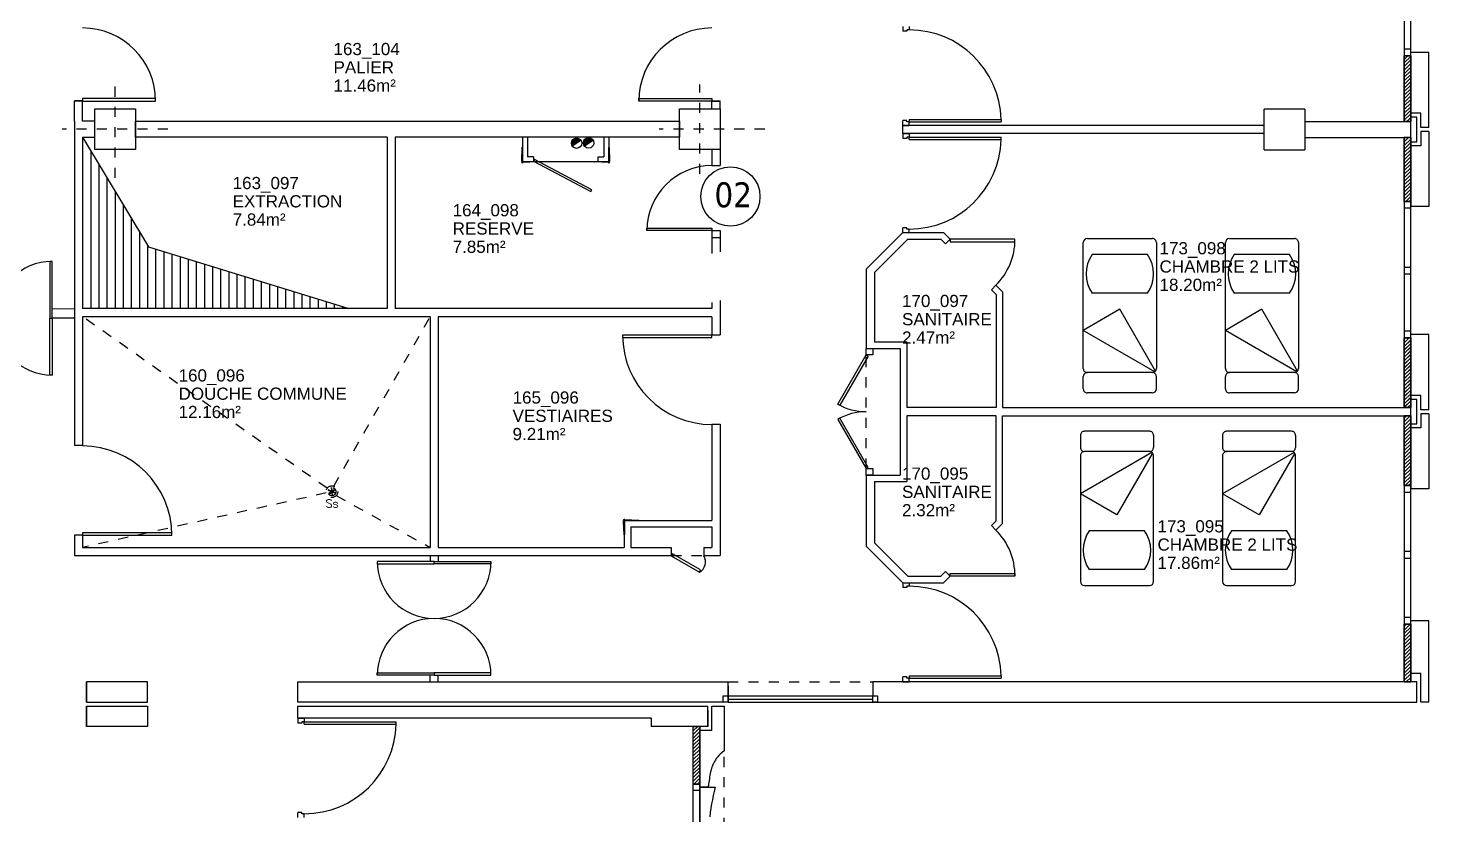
# Model space of a CAD drawing. Header units: millimetres. Extents: x -3.6 to 68.3, y -13.9 to 59.5.
# Drawn here: x 13.65 to 30.91, y 34.86 to 44.55 of the extents above; entities that cross this region are included whole.
import ezdxf
from ezdxf.enums import TextEntityAlignment as Align

# ---------------------------------------------------------------- set-up
doc = ezdxf.new("R2010")
doc.units = ezdxf.units.MM
doc.linetypes.add('CACHÉ', pattern=[0.25, 0.125, -0.125])
for name, color, linetype in [('001 mur', 7, 'Continuous'), ('001murs', 7, 'Continuous'), ('002 poteaux', 7, 'Continuous'), ('003 murs porteurs', 7, 'Continuous'), ('003 porte', 7, 'Continuous'), ('004 cloisons', 7, 'Continuous'), ('004 isolation', 8, 'Continuous'), ('005 Portes', 7, 'Continuous'), ('007 Fenêtre', 7, 'Continuous'), ('400 Lits', 8, 'Continuous'), ('A_Etiqu_Local', 7, 'Continuous'), ('ecoulement salle de bain', 9, 'CACHÉ'), ('futur', 30, 'Continuous'), ("Protection d'angle", 7, 'Continuous'), ('TXT futur', 30, 'Continuous')]:
    doc.layers.add(name, color=color, linetype=linetype)
doc.styles.add('Annotation', font='tahoma.ttf')
doc.styles.add('Attribut', font='arial.ttf')
doc.styles.add('ROMANS', font='ROMANS')

# ---------------------------------------------------------------- blocks, each defined once
blk = doc.blocks.new('A_Etiqu_Local')
at = {"style": 'Attribut', "flags": 1}
for tag, p in [('CODE_HOPITAL', (-0.446, 1.632)), ('CODE_SITE', (-0.446, 1.407)), ('CODE_BATIMENT', (-0.446, 1.182)), ('CODE_SECTEUR', (-0.446, 0.957)), ('CODE_ETAGE', (-0.446, 0.732)), ('NOM_NORMALISE', (-0.446, -0.843)), ('SECTEUR_ACTIVITE', (-0.446, -1.068)), ('SOUS_SECTEUR_ACTIVITE', (-0.446, -1.293)), ('VOLUME', (-0.446, -1.518)), ('SERVICE', (-0.446, -1.743)), ('CODE_UG', (-0.446, -1.968)), ('CODE_UA', (-0.446, -2.193)), ('CODE_POLE', (-0.446, -2.418)), ('OCCUPANT_EXTERNE', (-0.446, -2.643)), ('DISPONIBILITE', (-0.446, -2.868)), ('ACCES_HANDICAPES', (-0.446, -3.093)), ('NATURE_SOL', (-0.446, -3.318)), ('RISQUE_LABORATOIRE', (-0.446, -3.543)), ('AMIANTE', (-0.446, -3.768))]:
    blk.add_attdef(tag, p, '', height=0.15, dxfattribs=at)
at = {"layer": 'A_Etiqu_Local', "style": 'Attribut'}
for tag, p in [('CODE_PIECE', (-0.446, 0.282)), ('NOM_USAGE', (-0.446, 0.057)), ('SURFACE', (-0.446, -0.168))]:
    blk.add_attdef(tag, p, '', height=0.15, dxfattribs=at)

msp = doc.modelspace()

# ---------------------------------------------------------------- hatches: boundary and pattern name
at = {"layer": '001murs'}
for points in [[(20.462, 43.167, 0.746825), (20.345, 43.132, 0.144935), (20.355, 43.098)], [(20.462, 43.167, 0.746825), (20.345, 43.132, 0.144935), (20.355, 43.098)], [(20.611, 43.169, 0.746825), (20.494, 43.134, 0.144935), (20.504, 43.099)], [(20.611, 43.169, 0.746825), (20.494, 43.134, 0.144935), (20.504, 43.099)]]:
    msp.add_hatch(color=8, dxfattribs=at).paths.add_polyline_path(points)

# ---------------------------------------------------------------- linework, layer by layer
at = {"layer": '001 mur', "color": 8}
for p, q in [((19.744, 43.204), (19.744, 42.906)), ((19.804, 43.204), (19.804, 42.964)), ((19.879, 42.964), (19.804, 42.964)), ((19.879, 42.964), (19.879, 42.906)), ((20.669, 42.964), (20.744, 42.964)), ((20.669, 42.964), (20.669, 42.904)), ((20.669, 42.964), (20.744, 42.964)), ((20.669, 42.964), (20.669, 42.904)), ((19.744, 42.906), (20.804, 42.904)), ((20.669, 42.904), (20.804, 42.904))]:
    msp.add_line(p, q, dxfattribs=at)
at = {"layer": '001 mur', "color": 8, "linetype": 'Continuous'}
for p, q in [((20.744, 43.204), (20.744, 42.964)), ((20.744, 43.204), (20.744, 42.964)), ((20.804, 43.204), (20.804, 42.904)), ((20.804, 43.204), (20.804, 42.904))]:
    msp.add_line(p, q, dxfattribs=at)
at = {"layer": '001murs', "color": 8, "linetype": 'CACHÉ'}
for p, q in [((14.725, 42.704), (14.725, 43.904)), ((21.925, 42.754), (21.925, 43.854)), ((15.375, 43.304), (14.075, 43.304)), ((22.725, 43.304), (21.425, 43.304)), ((21.575, 38.054), (21.975, 38.054))]:
    msp.add_line(p, q, dxfattribs=at)
at = {"layer": '001murs', "color": 8, "linetype": 'Continuous'}
for p, q in [((14.225, 43.404), (14.225, 43.654)), ((14.325, 43.654), (14.225, 43.654)), ((14.325, 43.404), (14.325, 43.654)), ((22.075, 43.554), (22.075, 43.654)), ((22.075, 43.654), (22.175, 43.654)), ((22.175, 43.554), (22.175, 43.654)), ((14.475, 43.054), (14.475, 43.554)), ((14.475, 43.554), (14.975, 43.554)), ((14.975, 43.554), (14.975, 43.054)), ((21.675, 43.054), (21.675, 43.554)), ((21.675, 43.554), (22.175, 43.554)), ((22.175, 43.554), (22.175, 43.054)), ((14.225, 43.404), (14.225, 43.204)), ((14.475, 43.404), (14.325, 43.404)), ((14.475, 43.204), (14.475, 43.404)), ((14.975, 43.204), (14.975, 43.404)), ((14.975, 43.404), (21.675, 43.404)), ((21.675, 43.404), (21.675, 43.204)), ((14.225, 43.204), (14.225, 39.407)), ((14.325, 43.204), (14.325, 41.094)), ((14.325, 43.204), (15.135, 41.857)), ((14.325, 43.204), (14.475, 43.204)), ((18.075, 43.204), (14.975, 43.204)), ((18.075, 43.204), (18.075, 41.094)), ((18.175, 43.204), (18.175, 41.094)), ((20.285, 43.204), (18.175, 43.204)), ((21.675, 43.204), (20.285, 43.204)), ((14.425, 43.037), (14.425, 41.094)), ((14.975, 43.054), (14.475, 43.054)), ((22.175, 43.054), (21.675, 43.054)), ((22.075, 43.054), (22.075, 42.855)), ((22.175, 43.054), (22.175, 42.855)), ((14.525, 42.871), (14.525, 41.094)), ((22.075, 42.855), (22.175, 42.855)), ((14.625, 42.705), (14.625, 41.094)), ((14.725, 42.53), (14.725, 41.094)), ((14.825, 42.373), (14.825, 41.094)), ((14.925, 42.206), (14.925, 41.094)), ((15.025, 42.04), (15.025, 41.094)), ((22.075, 42.055), (22.075, 41.97)), ((22.075, 42.055), (22.175, 42.055)), ((22.075, 41.97), (22.175, 41.97)), ((22.175, 42.055), (22.175, 41.97)), ((15.125, 41.874), (15.125, 41.094)), ((15.135, 41.857), (17.603, 41.094)), ((15.225, 41.829), (15.225, 41.094)), ((15.325, 41.798), (15.325, 41.094)), ((15.425, 41.767), (15.425, 41.094)), ((15.525, 41.736), (15.525, 41.094)), ((15.625, 41.705), (15.625, 41.094)), ((15.725, 41.674), (15.725, 41.094)), ((15.825, 41.644), (15.825, 41.094)), ((15.925, 41.613), (15.925, 41.094)), ((16.025, 41.582), (16.025, 41.094)), ((16.125, 41.551), (16.125, 41.094)), ((16.225, 41.52), (16.225, 41.094)), ((16.325, 41.489), (16.325, 41.094)), ((16.425, 41.458), (16.425, 41.094)), ((16.525, 41.427), (16.525, 41.094)), ((16.625, 41.396), (16.625, 41.094)), ((16.725, 41.365), (16.725, 41.094)), ((16.825, 41.334), (16.825, 41.094)), ((16.925, 41.303), (16.925, 41.094)), ((17.025, 41.272), (17.025, 41.094)), ((17.125, 41.241), (17.125, 41.094)), ((18.075, 41.094), (14.325, 41.094)), ((17.225, 41.211), (17.225, 41.094)), ((17.325, 41.18), (17.325, 41.094)), ((17.425, 41.149), (17.425, 41.094)), ((17.525, 41.118), (17.525, 41.094)), ((22.075, 41.094), (18.175, 41.094)), ((22.075, 41.17), (22.075, 41.094)), ((22.175, 41.194), (22.175, 40.772)), ((14.325, 40.994), (14.325, 39.407)), ((18.605, 40.994), (14.325, 40.994)), ((18.605, 40.994), (18.605, 38.154)), ((18.705, 40.994), (18.705, 38.154)), ((18.705, 40.994), (18.705, 38.154)), ((22.075, 40.994), (18.705, 40.994)), ((22.075, 40.994), (22.075, 40.772)), ((22.075, 40.772), (22.175, 40.772)), ((22.075, 39.672), (22.075, 38.487)), ((22.075, 39.672), (22.175, 39.672)), ((22.175, 39.672), (22.175, 38.054)), ((14.325, 39.407), (14.225, 39.407)), ((20.995, 38.487), (20.995, 38.154)), ((14.225, 38.303), (14.225, 38.054)), ((14.325, 38.303), (14.225, 38.303)), ((14.325, 38.303), (14.325, 38.154)), ((21.075, 38.407), (22.075, 38.407)), ((21.075, 38.407), (21.075, 38.154)), ((22.075, 38.407), (22.075, 38.154)), ((14.325, 38.154), (18.605, 38.154)), ((18.705, 38.154), (20.995, 38.154)), ((21.075, 38.154), (21.575, 38.154)), ((21.575, 38.154), (21.575, 38.054)), ((21.975, 38.154), (22.075, 38.154)), ((21.975, 38.154), (21.975, 38.054)), ((14.225, 38.054), (18.022, 38.054)), ((18.022, 38.054), (21.575, 38.054)), ((21.975, 38.054), (22.175, 38.054))]:
    msp.add_line(p, q, dxfattribs=at)
at = {"layer": '001murs', "color": 8}
msp.add_line((20.995, 38.487), (22.075, 38.487), dxfattribs=at)
at = {"layer": '002 poteaux', "color": 8, "linetype": 'Continuous'}
for p, q in [((28.875, 43.05), (28.875, 43.55)), ((29.375, 43.55), (28.875, 43.55)), ((29.375, 43.55), (29.375, 43.05)), ((28.875, 43.05), (29.375, 43.05))]:
    msp.add_line(p, q, dxfattribs=at)
at = {"layer": '003 murs porteurs', "color": 8, "linetype": 'Continuous'}
for p, q in [((29.375, 43.4), (30.68, 43.4)), ((30.68, 43.15), (30.68, 43.45)), ((30.755, 43.45), (30.68, 43.45)), ((30.755, 43.15), (30.755, 43.45)), ((30.755, 43.25), (30.755, 43.35)), ((29.375, 43.2), (30.68, 43.2)), ((30.68, 43.15), (30.755, 43.15)), ((30.68, 40.735), (30.6, 40.735)), ((30.6, 40.735), (30.6, 39.875)), ((30.68, 39.875), (30.68, 40.735)), ((30.6, 39.875), (30.68, 39.875)), ((30.68, 39.675), (30.68, 39.975)), ((30.755, 39.975), (30.68, 39.975)), ((30.755, 39.675), (30.755, 39.975)), ((30.755, 39.775), (30.755, 39.875)), ((30.68, 39.675), (30.755, 39.675)), ((18.605, 38.05), (18.605, 37.98)), ((18.705, 38.05), (18.705, 37.98)), ((18.605, 36.5), (18.605, 36.58)), ((18.705, 36.5), (18.705, 36.58)), ((16.975, 36.25), (16.975, 36.5)), ((16.975, 36.5), (22.275, 36.5)), ((22.275, 36.45), (22.275, 36.5)), ((22.275, 36.25), (22.275, 36.45)), ((22.275, 36.45), (22.275, 36.25)), ((24.055, 36.5), (24.055, 36.325)), ((30.755, 36.5), (24.055, 36.5)), ((30.755, 36.25), (30.755, 36.5)), ((22.275, 36.25), (16.975, 36.25)), ((24.055, 36.25), (30.755, 36.25)), ((16.975, 36.05), (16.975, 36.2)), ((16.975, 36.2), (22.025, 36.2)), ((22.025, 36.15), (22.025, 36.2)), ((22.025, 35.95), (22.025, 36.15)), ((22.025, 36.15), (22.025, 35.95)), ((21.326, 36.05), (16.975, 36.05)), ((21.326, 36.05), (21.326, 35.95)), ((22.025, 35.95), (21.326, 35.95))]:
    msp.add_line(p, q, dxfattribs=at)
at = {"layer": '003 murs porteurs', "color": 8, "linetype": 'CACHÉ'}
for p, q in [((22.275, 36.5), (24.055, 36.5)), ((22.225, 32.95), (22.225, 35.65))]:
    msp.add_line(p, q, dxfattribs=at)
at = {"layer": '003 porte', "color": 8, "linetype": 'Continuous'}
for p, q in [((24.425, 44.57), (24.425, 44.51)), ((24.505, 44.526), (24.477, 44.526)), ((24.477, 44.526), (24.477, 44.51)), ((24.505, 44.57), (24.505, 44.526)), ((24.477, 44.51), (24.425, 44.51)), ((15.225, 43.68), (14.325, 43.68)), ((14.325, 43.68), (14.325, 43.65)), ((14.325, 43.65), (15.225, 43.65)), ((15.225, 43.65), (15.225, 43.68)), ((21.175, 43.65), (21.175, 43.68)), ((21.175, 43.68), (22.075, 43.68)), ((22.075, 43.65), (21.175, 43.65)), ((22.075, 43.68), (22.075, 43.65)), ((24.477, 43.41), (24.425, 43.41)), ((24.425, 43.35), (24.425, 43.41)), ((24.425, 43.35), (24.505, 43.35)), ((24.477, 43.394), (24.477, 43.41)), ((24.505, 43.394), (24.477, 43.394)), ((24.505, 43.424), (25.637, 43.424)), ((24.505, 43.424), (24.505, 43.394)), ((24.505, 43.394), (25.637, 43.394)), ((24.505, 43.35), (24.505, 43.394)), ((25.637, 43.424), (25.637, 43.394)), ((24.425, 43.249), (24.505, 43.249)), ((24.425, 43.249), (24.425, 43.19)), ((24.477, 43.19), (24.425, 43.19)), ((24.505, 43.206), (24.477, 43.206)), ((24.477, 43.206), (24.477, 43.19)), ((24.505, 43.249), (24.505, 43.206)), ((24.505, 43.206), (25.637, 43.206)), ((24.505, 43.176), (24.505, 43.206)), ((24.505, 43.176), (25.637, 43.176)), ((25.637, 43.176), (25.637, 43.206)), ((24.477, 42.09), (24.425, 42.09)), ((24.425, 42.03), (24.425, 42.09)), ((24.425, 42.03), (24.505, 42.03)), ((24.477, 42.074), (24.477, 42.09)), ((24.505, 42.074), (24.477, 42.074)), ((24.505, 42.03), (24.505, 42.074)), ((25.807, 41.948), (25.007, 41.948)), ((25.007, 41.948), (25.007, 41.918)), ((25.807, 41.918), (25.807, 41.948)), ((25.007, 41.918), (25.807, 41.918)), ((22.075, 40.768), (20.975, 40.768)), ((20.975, 40.768), (20.975, 40.738)), ((20.975, 40.738), (22.075, 40.738)), ((22.075, 40.738), (22.075, 40.768)), ((23.975, 40.605), (24.055, 40.605)), ((23.975, 40.525), (23.975, 40.605)), ((24.055, 40.605), (24.055, 40.525)), ((24.055, 40.525), (23.975, 40.525)), ((23.975, 39.125), (24.055, 39.125)), ((23.975, 39.045), (23.975, 39.125)), ((24.055, 39.045), (23.975, 39.045)), ((24.055, 39.125), (24.055, 39.045)), ((15.425, 38.333), (14.325, 38.333)), ((14.325, 38.333), (14.325, 38.303)), ((14.325, 38.303), (15.425, 38.303)), ((15.425, 38.303), (15.425, 38.333)), ((21.59, 38.076), (21.575, 38.05)), ((21.575, 38.05), (21.921, 37.85)), ((21.936, 37.876), (21.59, 38.076)), ((21.921, 37.85), (21.936, 37.876)), ((25.007, 37.832), (25.807, 37.832)), ((25.007, 37.802), (25.007, 37.832)), ((25.807, 37.802), (25.007, 37.802)), ((25.807, 37.832), (25.807, 37.802)), ((24.425, 37.719), (24.505, 37.719)), ((24.425, 37.719), (24.425, 37.66)), ((24.477, 37.66), (24.425, 37.66)), ((24.505, 37.676), (24.477, 37.676)), ((24.477, 37.676), (24.477, 37.66)), ((24.505, 37.719), (24.505, 37.676)), ((24.477, 36.56), (24.425, 36.56)), ((24.425, 36.5), (24.425, 36.56)), ((24.425, 36.5), (24.505, 36.5)), ((24.477, 36.544), (24.477, 36.56)), ((24.505, 36.544), (24.477, 36.544)), ((24.505, 36.574), (25.637, 36.574)), ((24.505, 36.574), (24.505, 36.544)), ((24.505, 36.544), (25.637, 36.544)), ((24.505, 36.5), (24.505, 36.544)), ((25.637, 36.574), (25.637, 36.544)), ((16.975, 36.05), (17.055, 36.05)), ((16.975, 36.05), (16.975, 35.99)), ((17.027, 35.99), (16.975, 35.99)), ((17.055, 36.006), (17.027, 36.006)), ((17.027, 36.006), (17.027, 35.99)), ((17.055, 36.05), (17.055, 36.006)), ((17.055, 36.006), (18.187, 36.006)), ((17.055, 35.976), (17.055, 36.006)), ((17.055, 35.976), (18.187, 35.976)), ((18.187, 35.976), (18.187, 36.006)), ((17.027, 34.89), (16.975, 34.89)), ((16.975, 34.83), (16.975, 34.89)), ((17.027, 34.874), (17.027, 34.89)), ((17.055, 34.874), (17.027, 34.874)), ((17.055, 34.83), (17.055, 34.874))]:
    msp.add_line(p, q, dxfattribs=at)
at = {"layer": '003 porte', "color": 8}
for p, q in [((20.355, 43.098), (20.462, 43.167)), ((20.355, 43.098), (20.462, 43.167)), ((20.504, 43.099), (20.611, 43.169)), ((20.504, 43.099), (20.611, 43.169)), ((20.504, 43.099), (20.611, 43.169)), ((20.504, 43.099), (20.611, 43.169)), ((19.891, 42.932), (19.879, 42.91)), ((19.879, 42.91), (20.584, 42.537)), ((20.596, 42.559), (19.891, 42.932)), ((20.584, 42.537), (20.596, 42.559))]:
    msp.add_line(p, q, dxfattribs=at)
at = {"layer": '003 porte', "color": 8, "linetype": 'CACHÉ'}
msp.add_line((23.975, 39.125), (23.975, 40.525), dxfattribs=at)
at = {"layer": '003 porte', "color": 8}
for centre in [(20.409, 43.132), (20.409, 43.132), (20.557, 43.134), (20.557, 43.134)]:
    msp.add_circle(centre, 0.0639, dxfattribs=at)
at = {"layer": '003 porte', "color": 8, "linetype": 'Continuous'}
for centre, radius, start, end in [((14.325, 43.65), 0.9, 0, 90), ((22.075, 43.65), 0.9, 90, 180), ((24.505, 43.394), 1.132, 1.5186, 90), ((24.505, 43.206), 1.132, 270, 358.4814), ((25.007, 41.948), 0.8, 314.9999, 360), ((22.075, 40.768), 1.1, 180, 270), ((14.325, 38.303), 1.1, 360, 90), ((25.007, 37.802), 0.8, 359.9999, 45), ((21.848, 37.976), 0.147, 300.0883, 29.9117), ((24.505, 36.544), 1.132, 1.5186, 90), ((17.055, 36.006), 1.132, 270, 358.4814)]:
    msp.add_arc(centre, radius, start, end, dxfattribs=at)
at = {"layer": '004 cloisons', "color": 8, "linetype": 'Continuous'}
for p, q in [((30.6, 45.86), (30.6, 44.289)), ((30.68, 44.289), (30.68, 45.86)), ((30.68, 44.289), (30.6, 44.289)), ((30.6, 44.289), (30.6, 44.209)), ((30.6, 44.209), (30.68, 44.209)), ((30.68, 44.209), (30.68, 44.289)), ((30.68, 43.5), (30.68, 44.249)), ((30.905, 44.249), (30.68, 44.249)), ((30.905, 43.325), (30.905, 44.249)), ((14.225, 43.4), (14.225, 43.65)), ((14.325, 43.65), (14.225, 43.65)), ((14.325, 43.404), (14.325, 43.65)), ((22.075, 43.65), (22.175, 43.65)), ((22.075, 43.55), (22.075, 43.65)), ((22.175, 43.55), (22.175, 43.65)), ((30.805, 43.5), (30.68, 43.5)), ((30.805, 43.325), (30.805, 43.5)), ((28.875, 43.35), (24.425, 43.35)), ((24.425, 43.249), (24.425, 43.35)), ((30.905, 43.325), (30.805, 43.325)), ((28.875, 43.25), (24.425, 43.25)), ((30.805, 43.275), (30.805, 43.1)), ((30.905, 43.275), (30.805, 43.275)), ((30.905, 43.275), (30.905, 42.35)), ((30.805, 43.1), (30.68, 43.1)), ((30.68, 43.1), (30.68, 42.35)), ((30.68, 42.415), (30.6, 42.415)), ((30.6, 42.415), (30.6, 42.335)), ((30.6, 42.335), (30.6, 40.815)), ((30.6, 42.335), (30.68, 42.335)), ((30.68, 42.335), (30.68, 42.415)), ((30.905, 42.35), (30.68, 42.35)), ((30.68, 40.815), (30.68, 42.335)), ((24.425, 42.03), (23.975, 41.58)), ((24.486, 41.95), (24.075, 41.538)), ((24.425, 42.03), (24.925, 42.03)), ((24.486, 41.95), (24.892, 41.95)), ((24.892, 41.95), (24.951, 41.891)), ((24.925, 42.03), (25.007, 41.948)), ((25.007, 41.948), (24.951, 41.891)), ((23.975, 41.58), (23.975, 40.605)), ((30.68, 41.602), (30.6, 41.602)), ((30.6, 41.602), (30.6, 41.522)), ((30.68, 41.522), (30.68, 41.602)), ((24.075, 41.538), (24.075, 40.685)), ((30.6, 41.522), (30.68, 41.522)), ((25.573, 41.382), (25.516, 41.325)), ((25.516, 41.325), (25.575, 41.267)), ((25.573, 41.382), (25.655, 41.3)), ((25.575, 41.267), (25.575, 39.875)), ((25.655, 41.3), (25.655, 39.875)), ((14.225, 41.09), (13.95, 41.089)), ((14.225, 40.976), (13.95, 40.976)), ((30.68, 40.815), (30.6, 40.815)), ((30.6, 40.815), (30.6, 40.735)), ((30.6, 40.735), (30.68, 40.735)), ((30.68, 40.735), (30.68, 40.815)), ((30.68, 40.025), (30.68, 40.775)), ((30.905, 40.775), (30.68, 40.775)), ((30.905, 39.85), (30.905, 40.775)), ((23.975, 40.605), (24.395, 40.605)), ((24.075, 40.685), (24.475, 40.685)), ((24.395, 40.605), (24.395, 39.045)), ((24.475, 40.685), (24.475, 39.875)), ((30.805, 40.025), (30.68, 40.025)), ((30.805, 39.85), (30.805, 40.025)), ((25.575, 39.875), (24.475, 39.875)), ((25.655, 39.875), (30.68, 39.875)), ((30.68, 39.775), (30.68, 39.875)), ((25.575, 39.775), (24.475, 39.775)), ((24.475, 39.775), (24.475, 38.965)), ((25.575, 38.483), (25.575, 39.775)), ((25.655, 39.775), (30.68, 39.775)), ((25.655, 38.449), (25.655, 39.775)), ((30.68, 39.775), (30.68, 39.775)), ((30.905, 39.85), (30.805, 39.85)), ((30.805, 39.8), (30.805, 39.625)), ((30.905, 39.8), (30.805, 39.8)), ((30.905, 39.8), (30.905, 38.875)), ((30.805, 39.625), (30.68, 39.625)), ((30.68, 39.625), (30.68, 38.875)), ((23.975, 39.045), (24.395, 39.045)), ((23.975, 39.045), (23.975, 38.169)), ((24.075, 38.965), (24.475, 38.965)), ((24.075, 38.965), (24.075, 38.211)), ((30.68, 38.915), (30.6, 38.915)), ((30.6, 38.915), (30.6, 38.835)), ((30.6, 38.835), (30.6, 37.289)), ((30.6, 38.835), (30.68, 38.835)), ((30.68, 38.835), (30.68, 38.915)), ((30.905, 38.875), (30.68, 38.875)), ((30.68, 37.289), (30.68, 38.835)), ((25.516, 38.424), (25.575, 38.483)), ((25.573, 38.367), (25.516, 38.424)), ((25.573, 38.367), (25.655, 38.449)), ((24.425, 37.719), (23.975, 38.169)), ((24.486, 37.799), (24.075, 38.211)), ((30.68, 38.102), (30.6, 38.102)), ((30.6, 38.102), (30.6, 38.022)), ((30.6, 38.022), (30.68, 38.022)), ((30.68, 38.022), (30.68, 38.102)), ((24.486, 37.799), (24.892, 37.799)), ((24.892, 37.799), (24.951, 37.858)), ((24.925, 37.719), (25.007, 37.802)), ((25.007, 37.802), (24.951, 37.858)), ((24.425, 37.719), (24.925, 37.719)), ((30.68, 37.289), (30.6, 37.289)), ((30.6, 37.289), (30.6, 37.209)), ((30.68, 37.209), (30.68, 37.289)), ((30.6, 37.209), (30.68, 37.209)), ((30.68, 36.6), (30.68, 37.249)), ((30.905, 37.249), (30.68, 37.249)), ((30.905, 36.25), (30.905, 37.249)), ((30.805, 36.6), (30.68, 36.6)), ((30.805, 36.25), (30.805, 36.6)), ((14.375, 36.25), (14.375, 36.5)), ((15.125, 36.5), (14.375, 36.5)), ((14.375, 36.5), (14.375, 36.25)), ((15.125, 36.25), (15.125, 36.5)), ((14.375, 36.25), (15.125, 36.25)), ((22.215, 36.25), (22.215, 36.325)), ((22.215, 36.325), (22.275, 36.325)), ((22.275, 36.25), (22.215, 36.25)), ((22.275, 36.325), (22.275, 36.25)), ((24.055, 36.25), (24.055, 36.325)), ((24.055, 36.325), (24.115, 36.325)), ((24.115, 36.25), (24.055, 36.25)), ((24.115, 36.325), (24.115, 36.25)), ((30.905, 36.25), (30.805, 36.25)), ((14.375, 36.2), (14.375, 35.95)), ((14.375, 35.95), (14.375, 36.2)), ((14.375, 36.2), (15.125, 36.2)), ((15.125, 36.2), (15.125, 35.95)), ((22.075, 35.9), (22.075, 36.2)), ((22.075, 36.2), (22.225, 36.2)), ((22.225, 36.2), (22.225, 35.65)), ((15.125, 35.95), (14.375, 35.95)), ((22.075, 35.9), (21.925, 35.9)), ((21.925, 35.2), (21.925, 35.9)), ((22.129, 35.554), (22.117, 35.536)), ((22.143, 35.572), (22.129, 35.554)), ((22.159, 35.591), (22.143, 35.572)), ((22.178, 35.61), (22.159, 35.591)), ((22.2, 35.63), (22.178, 35.61)), ((22.225, 35.65), (22.2, 35.63)), ((22.055, 35.371), (22.051, 35.349)), ((22.059, 35.391), (22.055, 35.371)), ((22.061, 35.401), (22.059, 35.391)), ((22.064, 35.41), (22.061, 35.401)), ((22.066, 35.418), (22.064, 35.41)), ((22.068, 35.426), (22.066, 35.418)), ((22.07, 35.434), (22.068, 35.426)), ((22.073, 35.442), (22.07, 35.434)), ((22.075, 35.449), (22.073, 35.442)), ((22.078, 35.457), (22.075, 35.449)), ((22.081, 35.464), (22.078, 35.457)), ((22.084, 35.472), (22.081, 35.464)), ((22.091, 35.487), (22.084, 35.472)), ((22.098, 35.503), (22.091, 35.487)), ((22.107, 35.519), (22.098, 35.503)), ((22.117, 35.536), (22.107, 35.519)), ((21.925, 33.4), (21.925, 35.2)), ((21.925, 35.2), (22.115, 35.2)), ((22.025, 35.2), (21.925, 35.2)), ((22.03, 35.21), (22.028, 35.2)), ((22.032, 35.224), (22.03, 35.21)), ((22.034, 35.241), (22.032, 35.224)), ((22.037, 35.26), (22.034, 35.241)), ((22.04, 35.281), (22.037, 35.26)), ((22.044, 35.304), (22.04, 35.281)), ((22.047, 35.327), (22.044, 35.304)), ((22.051, 35.349), (22.047, 35.327)), ((22.115, 35.2), (22.103, 35.149)), ((22.081, 35.047), (22.071, 34.995)), ((22.091, 35.098), (22.081, 35.047)), ((22.103, 35.149), (22.091, 35.098)), ((22.055, 34.891), (22.048, 34.837)), ((22.063, 34.944), (22.055, 34.891)), ((22.071, 34.995), (22.063, 34.944))]:
    msp.add_line(p, q, dxfattribs=at)
at = {"layer": '004 isolation', "color": 8, "linetype": 'Continuous'}
for p, q in [((30.601, 44.209), (30.6, 44.208)), ((30.6, 44.164), (30.645, 44.209)), ((30.6, 43.4), (30.6, 44.209)), ((30.6, 44.209), (30.68, 44.209)), ((30.6, 43.4), (30.6, 44.209)), ((30.6, 44.209), (30.68, 44.209)), ((30.68, 44.209), (30.6, 44.209)), ((30.6, 44.209), (30.6, 43.4)), ((30.68, 44.2), (30.6, 44.12)), ((30.68, 44.209), (30.68, 43.4)), ((30.68, 44.209), (30.68, 43.4)), ((30.68, 43.4), (30.68, 44.209)), ((30.6, 44.076), (30.68, 44.156)), ((30.68, 44.111), (30.6, 44.031)), ((30.6, 43.987), (30.68, 44.067)), ((30.68, 44.023), (30.6, 43.943)), ((30.6, 43.899), (30.68, 43.979)), ((30.68, 43.935), (30.6, 43.855)), ((30.6, 43.81), (30.68, 43.89)), ((30.68, 43.846), (30.6, 43.766)), ((30.6, 43.722), (30.68, 43.802)), ((30.68, 43.758), (30.6, 43.678)), ((30.6, 43.634), (30.68, 43.714)), ((30.68, 43.67), (30.6, 43.59)), ((30.6, 43.545), (30.68, 43.625)), ((30.68, 43.581), (30.6, 43.501)), ((30.6, 43.457), (30.68, 43.537)), ((30.68, 43.493), (30.6, 43.413)), ((30.68, 43.4), (30.6, 43.4)), ((30.68, 43.4), (30.6, 43.4)), ((30.6, 43.4), (30.68, 43.4)), ((30.631, 43.4), (30.68, 43.449)), ((30.68, 43.404), (30.675, 43.4)), ((30.608, 43.2), (30.6, 43.192)), ((30.6, 43.148), (30.652, 43.2)), ((30.6, 42.415), (30.6, 43.2)), ((30.6, 43.2), (30.68, 43.2)), ((30.6, 42.415), (30.6, 43.2)), ((30.6, 43.2), (30.68, 43.2)), ((30.68, 43.2), (30.6, 43.2)), ((30.6, 43.2), (30.6, 42.415)), ((30.68, 43.183), (30.6, 43.103)), ((30.6, 43.059), (30.68, 43.139)), ((30.68, 43.2), (30.68, 42.415)), ((30.68, 43.2), (30.68, 42.415)), ((30.68, 42.415), (30.68, 43.2)), ((30.68, 43.095), (30.6, 43.015)), ((30.6, 42.971), (30.68, 43.051)), ((30.68, 43.007), (30.6, 42.927)), ((30.6, 42.882), (30.68, 42.962)), ((30.68, 42.918), (30.6, 42.838)), ((30.6, 42.794), (30.68, 42.874)), ((30.68, 42.83), (30.6, 42.75)), ((30.6, 42.706), (30.68, 42.786)), ((30.68, 42.741), (30.6, 42.661)), ((30.6, 42.617), (30.68, 42.697)), ((30.68, 42.653), (30.6, 42.573)), ((30.6, 42.529), (30.68, 42.609)), ((30.68, 42.565), (30.6, 42.485)), ((30.6, 42.44), (30.68, 42.52)), ((30.68, 42.476), (30.619, 42.415)), ((30.68, 42.415), (30.6, 42.415)), ((30.68, 42.415), (30.6, 42.415)), ((30.6, 42.415), (30.68, 42.415)), ((30.663, 42.415), (30.68, 42.432)), ((30.6, 39.875), (30.6, 40.735)), ((30.6, 40.735), (30.68, 40.735)), ((30.6, 39.875), (30.6, 40.735)), ((30.6, 40.735), (30.68, 40.735)), ((30.616, 40.735), (30.6, 40.719)), ((30.6, 40.674), (30.66, 40.735)), ((30.618, 40.735), (30.6, 40.717)), ((30.6, 40.673), (30.662, 40.735)), ((30.6, 39.875), (30.6, 40.735)), ((30.6, 40.735), (30.68, 40.735)), ((30.6, 39.875), (30.6, 40.735)), ((30.6, 40.735), (30.68, 40.735)), ((30.68, 40.735), (30.6, 40.735)), ((30.6, 40.735), (30.6, 39.875)), ((30.68, 40.735), (30.68, 39.875)), ((30.68, 40.735), (30.68, 39.875)), ((30.68, 40.735), (30.68, 39.875)), ((30.68, 40.735), (30.68, 39.875)), ((30.68, 39.875), (30.68, 40.735)), ((30.68, 40.71), (30.6, 40.63)), ((30.68, 40.708), (30.6, 40.628)), ((30.6, 40.586), (30.68, 40.666)), ((30.6, 40.584), (30.68, 40.664)), ((30.68, 40.622), (30.6, 40.542)), ((30.68, 40.62), (30.6, 40.54)), ((30.6, 40.498), (30.68, 40.578)), ((30.6, 40.496), (30.68, 40.576)), ((30.68, 40.533), (30.6, 40.453)), ((30.68, 40.531), (30.6, 40.451)), ((30.6, 40.409), (30.68, 40.489)), ((30.6, 40.407), (30.68, 40.487)), ((30.68, 40.445), (30.6, 40.365)), ((30.68, 40.443), (30.6, 40.363)), ((30.6, 40.321), (30.68, 40.401)), ((30.6, 40.319), (30.68, 40.399)), ((30.68, 40.357), (30.6, 40.277)), ((30.68, 40.355), (30.6, 40.275)), ((30.6, 40.233), (30.68, 40.313)), ((30.6, 40.231), (30.68, 40.311)), ((30.68, 40.268), (30.6, 40.188)), ((30.68, 40.266), (30.6, 40.187)), ((30.6, 40.144), (30.68, 40.224)), ((30.6, 40.142), (30.68, 40.222)), ((30.68, 40.18), (30.6, 40.1)), ((30.68, 40.178), (30.6, 40.098)), ((30.6, 40.056), (30.68, 40.136)), ((30.6, 40.054), (30.68, 40.134)), ((30.68, 40.092), (30.6, 40.012)), ((30.68, 40.09), (30.6, 40.01)), ((30.6, 39.967), (30.68, 40.047)), ((30.6, 39.966), (30.68, 40.046)), ((30.68, 40.003), (30.6, 39.923)), ((30.68, 40.001), (30.6, 39.921)), ((30.6, 39.879), (30.68, 39.959)), ((30.6, 39.877), (30.68, 39.957)), ((30.68, 39.875), (30.6, 39.875)), ((30.68, 39.875), (30.6, 39.875)), ((30.68, 39.875), (30.6, 39.875)), ((30.68, 39.875), (30.6, 39.875)), ((30.6, 39.875), (30.68, 39.875)), ((30.68, 39.915), (30.64, 39.875)), ((30.68, 39.913), (30.642, 39.875)), ((30.63, 39.775), (30.6, 39.745)), ((30.6, 39.701), (30.674, 39.775)), ((30.6, 38.915), (30.6, 39.775)), ((30.6, 39.775), (30.68, 39.775)), ((30.6, 38.915), (30.6, 39.775)), ((30.6, 39.775), (30.68, 39.775)), ((30.68, 39.775), (30.6, 39.775)), ((30.6, 39.775), (30.6, 38.915)), ((30.68, 39.736), (30.6, 39.656)), ((30.6, 39.612), (30.68, 39.692)), ((30.68, 39.775), (30.68, 38.915)), ((30.68, 39.775), (30.68, 38.915)), ((30.68, 38.915), (30.68, 39.775)), ((30.68, 39.648), (30.6, 39.568)), ((30.6, 39.524), (30.68, 39.604)), ((30.68, 39.559), (30.6, 39.479)), ((30.6, 39.435), (30.68, 39.515)), ((30.68, 39.471), (30.6, 39.391)), ((30.6, 39.347), (30.68, 39.427)), ((30.68, 39.383), (30.6, 39.303)), ((30.6, 39.259), (30.68, 39.339)), ((30.68, 39.294), (30.6, 39.215)), ((30.6, 39.17), (30.68, 39.25)), ((30.68, 39.206), (30.6, 39.126)), ((30.6, 39.082), (30.68, 39.162)), ((30.68, 39.118), (30.6, 39.038)), ((30.6, 38.994), (30.68, 39.074)), ((30.68, 39.029), (30.6, 38.949)), ((30.68, 38.915), (30.6, 38.915)), ((30.68, 38.915), (30.6, 38.915)), ((30.6, 38.915), (30.68, 38.915)), ((30.61, 38.915), (30.68, 38.985)), ((30.68, 38.941), (30.654, 38.915)), ((30.628, 37.209), (30.6, 37.181)), ((30.6, 37.137), (30.672, 37.209)), ((30.68, 37.209), (30.6, 37.209)), ((30.6, 37.209), (30.6, 36.5)), ((30.68, 37.209), (30.6, 37.209)), ((30.6, 37.209), (30.6, 36.5)), ((30.6, 36.5), (30.6, 37.209)), ((30.6, 37.209), (30.68, 37.209)), ((30.68, 37.173), (30.6, 37.093)), ((30.6, 37.049), (30.68, 37.129)), ((30.68, 36.5), (30.68, 37.209)), ((30.68, 36.5), (30.68, 37.209)), ((30.68, 37.209), (30.68, 36.5)), ((30.68, 37.085), (30.6, 37.005)), ((30.6, 36.96), (30.68, 37.04)), ((30.68, 36.996), (30.6, 36.916)), ((30.6, 36.872), (30.68, 36.952)), ((30.68, 36.908), (30.6, 36.828)), ((30.6, 36.784), (30.68, 36.864)), ((30.68, 36.819), (30.6, 36.739)), ((30.6, 36.695), (30.68, 36.775)), ((30.68, 36.731), (30.6, 36.651)), ((30.6, 36.607), (30.68, 36.687)), ((30.68, 36.643), (30.6, 36.563)), ((30.6, 36.518), (30.68, 36.598)), ((30.6, 36.5), (30.68, 36.5)), ((30.6, 36.5), (30.68, 36.5)), ((30.68, 36.5), (30.6, 36.5)), ((30.68, 36.554), (30.625, 36.5)), ((30.67, 36.5), (30.68, 36.51)), ((21.855, 35.95), (21.845, 35.939)), ((21.845, 35.895), (21.9, 35.95)), ((21.845, 35.24), (21.845, 35.95)), ((21.845, 35.95), (21.925, 35.95)), ((21.845, 35.24), (21.845, 35.95)), ((21.845, 35.95), (21.925, 35.95)), ((21.845, 35.24), (21.845, 35.95)), ((21.845, 35.95), (21.925, 35.95)), ((21.925, 35.931), (21.845, 35.851)), ((21.845, 35.807), (21.925, 35.887)), ((21.925, 35.95), (21.925, 35.24)), ((21.925, 35.95), (21.925, 35.24)), ((21.925, 35.95), (21.925, 35.24)), ((21.925, 35.842), (21.845, 35.763)), ((21.845, 35.718), (21.925, 35.798)), ((21.925, 35.754), (21.845, 35.674)), ((21.845, 35.63), (21.925, 35.71)), ((21.925, 35.666), (21.845, 35.586)), ((21.845, 35.542), (21.925, 35.622)), ((21.925, 35.577), (21.845, 35.497)), ((21.845, 35.453), (21.925, 35.533)), ((21.925, 35.489), (21.845, 35.409)), ((21.845, 35.365), (21.925, 35.445)), ((21.925, 35.401), (21.845, 35.321)), ((21.845, 35.276), (21.925, 35.356)), ((21.925, 35.24), (21.845, 35.24)), ((21.925, 35.24), (21.845, 35.24)), ((21.925, 35.24), (21.845, 35.24)), ((21.925, 35.312), (21.853, 35.24)), ((21.897, 35.24), (21.925, 35.268))]:
    msp.add_line(p, q, dxfattribs=at)
at = {"layer": '005 Portes', "color": 8, "linetype": 'Continuous'}
for p, q in [((13.95, 41.676), (13.92, 41.676)), ((13.92, 41.676), (13.92, 40.976)), ((13.95, 40.976), (13.95, 41.676)), ((13.92, 40.976), (13.95, 40.976)), ((13.92, 40.276), (13.92, 40.976)), ((13.92, 40.976), (13.95, 40.976)), ((13.95, 40.976), (13.95, 40.276)), ((23.625, 39.919), (23.975, 40.525)), ((24.001, 40.51), (23.651, 39.904)), ((23.975, 40.525), (24.001, 40.51)), ((13.95, 40.276), (13.92, 40.276)), ((23.651, 39.904), (23.625, 39.919)), ((23.651, 39.746), (23.625, 39.731)), ((23.625, 39.731), (23.975, 39.125)), ((24.001, 39.14), (23.651, 39.746)), ((23.975, 39.125), (24.001, 39.14)), ((18.654, 37.98), (17.954, 37.98)), ((17.954, 37.98), (17.954, 37.95)), ((18.654, 37.95), (18.654, 37.98)), ((18.654, 37.98), (19.354, 37.98)), ((18.654, 37.95), (18.654, 37.98)), ((19.354, 37.98), (19.354, 37.95)), ((17.954, 37.95), (18.654, 37.95)), ((19.354, 37.95), (18.654, 37.95)), ((17.954, 36.58), (17.954, 36.61)), ((17.954, 36.61), (18.654, 36.61)), ((18.654, 36.58), (17.954, 36.58)), ((18.654, 36.61), (18.654, 36.58)), ((19.354, 36.61), (18.654, 36.61)), ((18.654, 36.61), (18.654, 36.58)), ((18.654, 36.58), (19.354, 36.58)), ((19.354, 36.58), (19.354, 36.61))]:
    msp.add_line(p, q, dxfattribs=at)
for centre, start, end in [((13.95, 40.976), 90, 180), ((13.95, 40.976), 180, 270), ((23.975, 40.525), 240, 270), ((23.975, 39.125), 90, 120), ((18.654, 37.98), 180, 270), ((18.654, 37.98), 270, 360), ((18.654, 36.58), 90, 180), ((18.654, 36.58), 360, 90)]:
    msp.add_arc(centre, 0.7, start, end, dxfattribs=at)
at = {"layer": '007 Fenêtre', "color": 8, "linetype": 'Continuous'}
for p, q in [((22.275, 36.325), (24.055, 36.325)), ((22.275, 36.287), (24.055, 36.287)), ((22.275, 36.25), (24.055, 36.25)), ((21.845, 35.16), (21.845, 35.24)), ((21.845, 35.24), (21.925, 35.24)), ((21.925, 35.24), (21.925, 35.16)), ((21.845, 33.44), (21.845, 35.16)), ((21.925, 35.16), (21.845, 35.16)), ((21.925, 35.16), (21.925, 33.44))]:
    msp.add_line(p, q, dxfattribs=at)
at = {"layer": '400 Lits', "color": 8, "linetype": 'Continuous'}
for p, q in [((26.698, 41.957), (27.498, 41.957)), ((28.448, 41.957), (29.248, 41.957)), ((26.648, 40.357), (26.648, 41.907)), ((27.439, 41.76), (26.757, 41.76)), ((27.548, 41.907), (27.548, 40.357)), ((28.398, 40.357), (28.398, 41.907)), ((29.189, 41.76), (28.507, 41.76)), ((29.298, 41.907), (29.298, 40.357)), ((27.439, 41.283), (26.757, 41.283)), ((29.189, 41.283), (28.507, 41.283)), ((27.098, 41.086), (26.648, 40.827)), ((27.537, 40.326), (27.098, 41.086)), ((28.848, 41.086), (28.398, 40.827)), ((29.287, 40.326), (28.848, 41.086)), ((27.529, 40.318), (26.648, 40.827)), ((29.279, 40.318), (28.398, 40.827)), ((26.648, 40.107), (26.648, 40.257)), ((27.498, 40.307), (26.698, 40.307)), ((27.498, 40.307), (26.698, 40.307)), ((27.498, 40.307), (26.698, 40.307)), ((27.548, 40.107), (27.548, 40.257)), ((28.398, 40.107), (28.398, 40.257)), ((29.248, 40.307), (28.448, 40.307)), ((29.248, 40.307), (28.448, 40.307)), ((29.248, 40.307), (28.448, 40.307)), ((29.298, 40.107), (29.298, 40.257)), ((27.498, 40.057), (26.698, 40.057)), ((29.248, 40.057), (28.448, 40.057)), ((26.613, 39.534), (26.613, 39.384)), ((27.463, 39.584), (26.663, 39.584)), ((27.513, 39.534), (27.513, 39.384)), ((28.363, 39.534), (28.363, 39.384)), ((29.213, 39.584), (28.413, 39.584)), ((29.263, 39.534), (29.263, 39.384)), ((27.494, 39.323), (26.613, 38.815)), ((26.613, 39.284), (26.613, 37.734)), ((27.463, 39.334), (26.663, 39.334)), ((27.463, 39.334), (26.663, 39.334)), ((27.463, 39.334), (26.663, 39.334)), ((27.502, 39.315), (27.063, 38.555)), ((27.513, 37.734), (27.513, 39.284)), ((29.244, 39.323), (28.363, 38.815)), ((28.363, 39.284), (28.363, 37.734)), ((29.213, 39.334), (28.413, 39.334)), ((29.213, 39.334), (28.413, 39.334)), ((29.213, 39.334), (28.413, 39.334)), ((29.252, 39.315), (28.813, 38.555)), ((29.263, 37.734), (29.263, 39.284)), ((27.063, 38.555), (26.613, 38.815)), ((28.813, 38.555), (28.363, 38.815)), ((27.403, 38.358), (26.722, 38.358)), ((29.153, 38.358), (28.472, 38.358)), ((27.403, 37.881), (26.722, 37.881)), ((29.153, 37.881), (28.472, 37.881)), ((26.663, 37.684), (27.463, 37.684)), ((28.413, 37.684), (29.213, 37.684))]:
    msp.add_line(p, q, dxfattribs=at)
for centre, radius, start, end in [((26.698, 41.907), 0.05, 90.0006, 180.0005), ((27.498, 41.907), 0.05, 359.9982, 89.9983), ((28.448, 41.907), 0.05, 90.0006, 180.0005), ((29.248, 41.907), 0.05, 359.9982, 89.9983), ((27.098, 41.522), 0.416, 145.0081, 214.9921), ((27.098, 41.522), 0.416, 325.0074, 34.9922), ((28.848, 41.522), 0.416, 145.0081, 214.9921), ((28.848, 41.522), 0.416, 325.0074, 34.9922), ((26.698, 40.357), 0.05, 179.9982, 269.9983), ((26.698, 40.257), 0.05, 90.0017, 180.0018), ((27.498, 40.357), 0.05, 270.0006, 0.0005), ((27.498, 40.257), 0.05, 359.9994, 89.9995), ((28.448, 40.357), 0.05, 179.9982, 269.9983), ((28.448, 40.257), 0.05, 90.0017, 180.0018), ((29.248, 40.357), 0.05, 270.0006, 0.0005), ((29.248, 40.257), 0.05, 359.9994, 89.9995), ((26.698, 40.107), 0.05, 179.9982, 269.9983), ((27.498, 40.107), 0.05, 270.0006, 0.0005), ((28.448, 40.107), 0.05, 179.9982, 269.9983), ((29.248, 40.107), 0.05, 270.0006, 0.0005), ((26.663, 39.534), 0.05, 90.0017, 180.0018), ((27.463, 39.534), 0.05, 359.9994, 89.9995), ((28.413, 39.534), 0.05, 90.0017, 180.0018), ((29.213, 39.534), 0.05, 359.9994, 89.9995), ((26.663, 39.384), 0.05, 179.9982, 269.9983), ((27.463, 39.384), 0.05, 270.0006, 0.0005), ((28.413, 39.384), 0.05, 179.9982, 269.9983), ((29.213, 39.384), 0.05, 270.0006, 0.0005), ((26.663, 39.284), 0.05, 90.0017, 180.0018), ((27.463, 39.284), 0.05, 359.9994, 89.9995), ((28.413, 39.284), 0.05, 90.0017, 180.0018), ((29.213, 39.284), 0.05, 359.9994, 89.9995), ((27.063, 38.12), 0.416, 145.0081, 214.9921), ((27.063, 38.12), 0.416, 325.0074, 34.9922), ((28.813, 38.12), 0.416, 145.0081, 214.9921), ((28.813, 38.12), 0.416, 325.0074, 34.9922), ((26.663, 37.734), 0.05, 179.9995, 269.9994), ((27.463, 37.734), 0.05, 270.0018, 0.0017), ((28.413, 37.734), 0.05, 179.9995, 269.9994), ((29.213, 37.734), 0.05, 270.0018, 0.0017)]:
    msp.add_arc(centre, radius, start, end, dxfattribs=at)
at = {"layer": 'ecoulement salle de bain', "color": 8}
for p, q in [((17.337, 38.882), (14.325, 40.994)), ((17.419, 38.909), (18.605, 40.994)), ((17.325, 38.825), (14.325, 38.154)), ((17.349, 38.86), (17.441, 38.82)), ((17.442, 38.822), (17.35, 38.863)), ((17.435, 38.872), (17.354, 38.813)), ((17.356, 38.81), (17.437, 38.869)), ((17.389, 38.891), (17.399, 38.791)), ((17.402, 38.792), (17.392, 38.891)), ((17.448, 38.792), (18.605, 38.154))]:
    msp.add_line(p, q, dxfattribs=at)
for radius in [0.0718, 0.05, 0.05, 0.0143]:
    msp.add_circle((17.395, 38.841), radius, dxfattribs=at)
at = {"layer": 'futur', "color": 8}
for p, q in [((21.275, 42.055), (21.275, 42.085)), ((21.275, 42.085), (22.075, 42.085)), ((22.075, 42.055), (21.275, 42.055)), ((22.075, 42.085), (22.075, 42.055)), ((22.075, 41.97), (22.075, 41.774)), ((22.175, 41.97), (22.175, 41.794))]:
    msp.add_line(p, q, dxfattribs=at)
msp.add_arc((22.075, 42.055), 0.8, 90, 180, dxfattribs=at)
at = {"layer": "Protection d'angle", "color": 8}
for p, q in [((19.733, 42.912), (19.74, 43.082)), ((19.744, 42.979), (19.741, 42.979)), ((19.741, 42.979), (19.741, 42.973)), ((19.741, 42.973), (19.744, 42.973)), ((19.744, 43.082), (19.744, 43.078)), ((19.744, 43.078), (19.744, 42.979)), ((19.744, 42.973), (19.744, 42.921)), ((20.804, 43.077), (20.804, 43.08)), ((20.804, 42.977), (20.804, 43.077)), ((20.807, 42.977), (20.804, 42.977)), ((20.804, 42.919), (20.804, 42.972)), ((20.804, 42.972), (20.807, 42.972)), ((20.807, 42.972), (20.807, 42.977)), ((20.808, 43.08), (20.815, 42.91)), ((19.744, 42.921), (19.739, 42.906)), ((19.744, 42.901), (19.759, 42.906)), ((19.92, 42.902), (19.75, 42.895)), ((19.759, 42.906), (19.811, 42.906)), ((19.811, 42.906), (19.811, 42.903)), ((19.811, 42.903), (19.817, 42.903)), ((19.817, 42.903), (19.817, 42.906)), ((19.817, 42.906), (19.916, 42.906)), ((19.916, 42.906), (19.92, 42.906)), ((20.628, 42.904), (20.631, 42.904)), ((20.798, 42.893), (20.628, 42.9)), ((20.631, 42.904), (20.731, 42.904)), ((20.731, 42.904), (20.731, 42.901)), ((20.731, 42.901), (20.736, 42.901)), ((20.736, 42.901), (20.736, 42.904)), ((20.736, 42.904), (20.789, 42.904)), ((20.789, 42.904), (20.804, 42.899)), ((20.809, 42.904), (20.804, 42.919)), ((20.994, 38.309), (20.986, 38.478)), ((20.992, 38.484), (20.998, 38.47)), ((21.013, 38.484), (20.998, 38.49)), ((21.004, 38.496), (21.174, 38.489)), ((21.065, 38.484), (21.013, 38.484)), ((21.071, 38.488), (21.065, 38.488)), ((21.065, 38.488), (21.065, 38.484)), ((21.071, 38.484), (21.071, 38.488)), ((21.17, 38.484), (21.071, 38.484)), ((21.174, 38.484), (21.17, 38.484)), ((20.998, 38.417), (20.995, 38.417)), ((20.995, 38.417), (20.995, 38.412)), ((20.995, 38.412), (20.998, 38.412)), ((20.998, 38.47), (20.998, 38.417)), ((20.998, 38.412), (20.998, 38.312)), ((20.998, 38.312), (20.998, 38.309))]:
    msp.add_line(p, q, dxfattribs=at)
for centre, radius, start, end in [((19.742, 43.082), 0.00212, 0, 180), ((20.806, 43.08), 0.00212, 359.9946, 179.9946), ((19.741, 42.903), 0.0123, 135.0571, 225.0571), ((19.741, 42.903), 0.0123, 225.0571, 314.9374), ((19.741, 42.902), 0.00399, 119.6605, 224.1444), ((19.74, 42.903), 0.00399, 225.8556, 330.3395), ((19.92, 42.904), 0.00212, 269.9946, 89.9946), ((20.628, 42.902), 0.00212, 90, 270), ((20.807, 42.901), 0.0123, 225.0571, 315.0571), ((20.807, 42.901), 0.00399, 209.6605, 314.1444), ((20.807, 42.901), 0.00399, 315.8556, 60.3395), ((20.807, 42.901), 0.0123, 315.0571, 44.9374), ((20.995, 38.487), 0.0123, 135.0571, 224.9374), ((20.995, 38.487), 0.0123, 45.0571, 135.0571), ((20.994, 38.488), 0.00399, 135.8556, 240.3395), ((20.994, 38.488), 0.00399, 29.6605, 134.1444), ((21.174, 38.487), 0.00212, 270, 90), ((20.996, 38.309), 0.00212, 179.9946, 359.9946)]:
    msp.add_arc(centre, radius, start, end, dxfattribs=at)
at = {"layer": 'TXT futur', "color": 8}
msp.add_circle((22.303, 42.475), 0.364, dxfattribs=at)

# ---------------------------------------------------------------- block references
at = {"layer": 'A_Etiqu_Local', "color": 8}
ref = msp.add_blockref('A_Etiqu_Local', (17.861, 43.934), dxfattribs=at)
ref.add_attrib('CODE_PIECE', '163_104', (17.415, 44.216), dxfattribs={"height": 0.15, "style": 'Attribut'})
ref.add_attrib('NOM_USAGE', 'PALIER', (17.415, 43.991), dxfattribs={"height": 0.15, "style": 'Attribut'})
ref.add_attrib('SURFACE', '11.46m²', (17.415, 43.766), dxfattribs={"height": 0.15, "style": 'Attribut'})
ref = msp.add_blockref('A_Etiqu_Local', (16.62, 42.284), dxfattribs=at)
ref.add_attrib('CODE_PIECE', '163_097', (16.173, 42.566), dxfattribs={"height": 0.15, "style": 'Attribut'})
ref.add_attrib('NOM_USAGE', 'EXTRACTION', (16.173, 42.341), dxfattribs={"height": 0.15, "style": 'Attribut'})
ref.add_attrib('SURFACE', '7.84m²', (16.173, 42.116), dxfattribs={"height": 0.15, "style": 'Attribut'})
ref = msp.add_blockref('A_Etiqu_Local', (19.328, 41.949), dxfattribs=at)
ref.add_attrib('CODE_PIECE', '164_098', (18.882, 42.231), dxfattribs={"height": 0.15, "style": 'Attribut'})
ref.add_attrib('NOM_USAGE', 'RESERVE', (18.882, 42.006), dxfattribs={"height": 0.15, "style": 'Attribut'})
ref.add_attrib('SURFACE', '7.85m²', (18.882, 41.781), dxfattribs={"height": 0.15, "style": 'Attribut'})
ref = msp.add_blockref('A_Etiqu_Local', (28.033, 41.482), dxfattribs=at)
ref.add_attrib('CODE_PIECE', '173_098', (27.587, 41.763), dxfattribs={"height": 0.15, "style": 'Attribut'})
ref.add_attrib('NOM_USAGE', 'CHAMBRE 2 LITS', (27.587, 41.538), dxfattribs={"height": 0.15, "style": 'Attribut'})
ref.add_attrib('SURFACE', '18.20m²', (27.587, 41.313), dxfattribs={"height": 0.15, "style": 'Attribut'})
ref = msp.add_blockref('A_Etiqu_Local', (24.862, 40.832), dxfattribs=at)
ref.add_attrib('CODE_PIECE', '170_097', (24.416, 41.114), dxfattribs={"height": 0.15, "style": 'Attribut'})
ref.add_attrib('NOM_USAGE', 'SANITAIRE', (24.416, 40.889), dxfattribs={"height": 0.15, "style": 'Attribut'})
ref.add_attrib('SURFACE', '2.47m²', (24.416, 40.664), dxfattribs={"height": 0.15, "style": 'Attribut'})
ref = msp.add_blockref('A_Etiqu_Local', (15.953, 39.915), dxfattribs=at)
ref.add_attrib('CODE_PIECE', '160_096', (15.507, 40.197), dxfattribs={"height": 0.15, "style": 'Attribut'})
ref.add_attrib('NOM_USAGE', 'DOUCHE COMMUNE', (15.507, 39.972), dxfattribs={"height": 0.15, "style": 'Attribut'})
ref.add_attrib('SURFACE', '12.16m²', (15.507, 39.747), dxfattribs={"height": 0.15, "style": 'Attribut'})
ref = msp.add_blockref('A_Etiqu_Local', (20.067, 39.643), dxfattribs=at)
ref.add_attrib('CODE_PIECE', '165_096', (19.62, 39.925), dxfattribs={"height": 0.15, "style": 'Attribut'})
ref.add_attrib('NOM_USAGE', 'VESTIAIRES', (19.62, 39.7), dxfattribs={"height": 0.15, "style": 'Attribut'})
ref.add_attrib('SURFACE', '9.21m²', (19.62, 39.475), dxfattribs={"height": 0.15, "style": 'Attribut'})
ref = msp.add_blockref('A_Etiqu_Local', (24.862, 38.706), dxfattribs=at)
ref.add_attrib('CODE_PIECE', '170_095', (24.416, 38.988), dxfattribs={"height": 0.15, "style": 'Attribut'})
ref.add_attrib('NOM_USAGE', 'SANITAIRE', (24.416, 38.763), dxfattribs={"height": 0.15, "style": 'Attribut'})
ref.add_attrib('SURFACE', '2.32m²', (24.416, 38.538), dxfattribs={"height": 0.15, "style": 'Attribut'})
ref = msp.add_blockref('A_Etiqu_Local', (28.008, 38.057), dxfattribs=at)
ref.add_attrib('CODE_PIECE', '173_095', (27.562, 38.339), dxfattribs={"height": 0.15, "style": 'Attribut'})
ref.add_attrib('NOM_USAGE', 'CHAMBRE 2 LITS', (27.562, 38.114), dxfattribs={"height": 0.15, "style": 'Attribut'})
ref.add_attrib('SURFACE', '17.86m²', (27.562, 37.889), dxfattribs={"height": 0.15, "style": 'Attribut'})

# ---------------------------------------------------------------- texts
at = {"layer": 'ecoulement salle de bain', "color": 8, "style": 'ROMANS'}
msp.add_text('Ss', height=0.1, dxfattribs=at).set_placement((17.397, 38.644), align=Align.CENTER)
at = {"layer": 'TXT futur', "color": 8, "insert": (22.106, 42.65), "char_height": 0.3079, "width": 4.14561, "attachment_point": 1, "style": 'Annotation'}
msp.add_mtext('02', dxfattribs=at)

doc.saveas('drawing.dxf')
